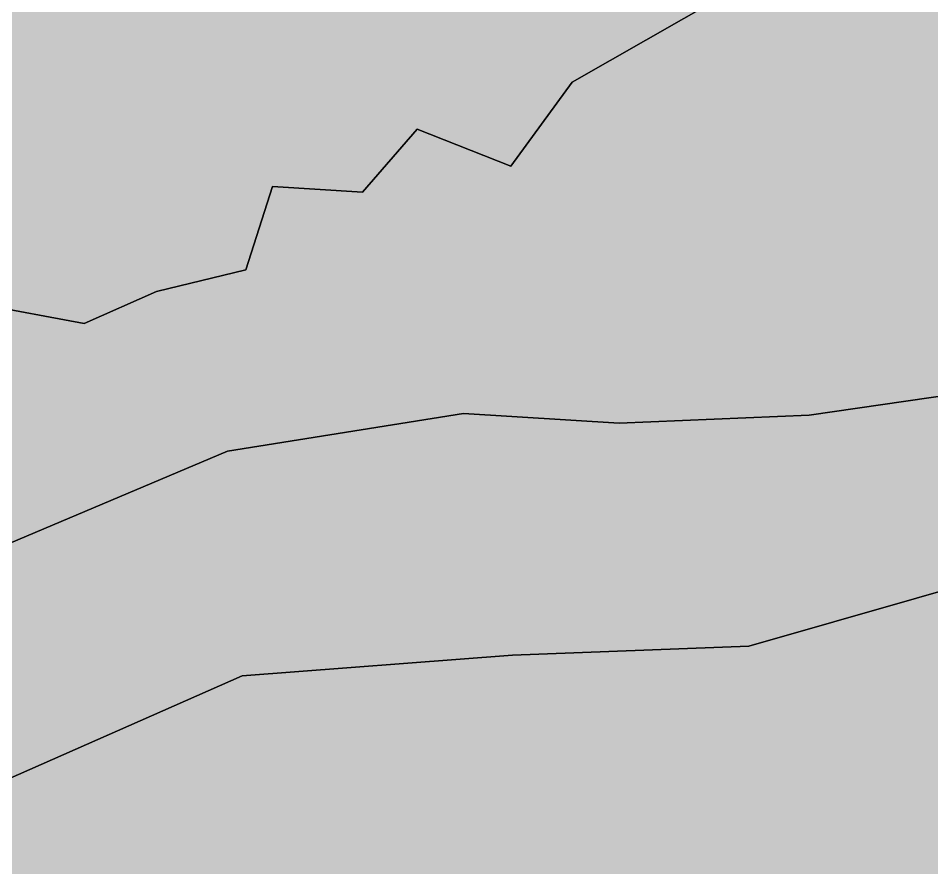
# Model space of a CAD drawing. Header units: inches. Extents: x 397149 to 398791, y 3053203 to 3057598.
# Drawn here: x 397530.8 to 397698.7, y 3056667.8 to 3056823.9 of the extents above; entities that cross this region are included whole.
import ezdxf

# ---------------------------------------------------------------- set-up
doc = ezdxf.new("R2010")
doc.units = ezdxf.units.IN
doc.header["$MEASUREMENT"] = 0
doc.layers.add('structure_precinct', color=7, linetype='Continuous', true_color=0xdf69e5)

msp = doc.modelspace()

# ---------------------------------------------------------------- hatches: boundary and pattern name
at = {"layer": 'structure_precinct', "true_color": 0x136734}
h = msp.add_hatch(color=116, dxfattribs=at)
h.dxf.hatch_style = 1
h.paths.add_polyline_path([(397425.36, 3057028.02), (397424.08, 3057010.49), (397418.51, 3056998.39), (397416.82, 3056988.64), (397415.22, 3056984.55), (397415.57, 3056978.83), (397417.88, 3056973.51), (397416.95, 3056967.11), (397415.84, 3056957.47), (397419.49, 3056947.88), (397418.79, 3056938.35), (397415.81, 3056923.05), (397415.9, 3056919.81), (397414.21, 3056913.41), (397413.98, 3056909.47), (397412.4, 3056904.13), (397411.92, 3056898.92), (397411.68, 3056893.98), (397409.22, 3056884.65), (397407.05, 3056878.09), (397399.95, 3056862.77), (397394.48, 3056853.19), (397388.29, 3056843.23), (397382.64, 3056835.24), (397373.18, 3056823.39), (397368.2, 3056813.41), (397359.68, 3056804.92), (397343.58, 3056800.9), (397335.83, 3056783.9), (397325.22, 3056773.44), (397316.25, 3056760.84), (397304.34, 3056748.3), (397291.44, 3056737.6), (397280.87, 3056724.12), (397274.54, 3056714.54), (397264.93, 3056705.68), (397257.38, 3056698.43), (397249.57, 3056688.81), (397243.87, 3056682), (397239.14, 3056674.08), (397237.7, 3056666.95), (397234.9, 3056657.31), (397233.92, 3056653.34), (397231.03, 3056647.81), (397229.18, 3056640.68), (397224.78, 3056630.78), (397222.01, 3056622.41), (397219.45, 3056618.34), (397218.58, 3056615.59), (397218.36, 3056610.91), (397219.49, 3056606.46), (397223.72, 3056597.13), (397224.99, 3056591.39), (397228.58, 3056585.35), (397233.24, 3056576.6), (397235.34, 3056569.13), (397238.24, 3056561.31), (397241.53, 3056551.45), (397243.84, 3056543.94), (397246.45, 3056536.57), (397246.49, 3056530.06), (397249.47, 3056523.65), (397251.72, 3056517.28), (397256.01, 3056508.73), (397261.81, 3056502.01), (397268.05, 3056494.68), (397275.34, 3056486.58), (397280.11, 3056483.11), (397285.59, 3056478.74), (397294.21, 3056473.32), (397304.48, 3056465.75), (397312.52, 3056458.44), (397318.18, 3056453), (397324.84, 3056448.29), (397332.15, 3056445.1), (397339.85, 3056443.46), (397348.01, 3056441.84), (397357.33, 3056436.12), (397377.54, 3056454.46), (397402.79, 3056467.48), (397441.13, 3056481.26), (397449.3, 3056476.48), (397456.96, 3056470.38), (397468.85, 3056458.08), (397480.9, 3056452.38), (397492.53, 3056446.8), (397503.71, 3056437.84), (397513.33, 3056427.98), (397517.35, 3056421.52), (397519.97, 3056408.78), (397528.88, 3056403.66), (397567.64, 3056372.44), (397581.09, 3056366.41), (397638.8, 3056356.98), (397677.69, 3056362.55), (397699.01, 3056350.97), (397738.09, 3056341.3), (397794.12, 3056331), (397820.04, 3056335.13), (397824.92, 3056335.83), (397824.99, 3056335.84), (397829.96, 3056336.23), (397824.25, 3056338.35), (397841.19, 3056360.07), (397817.7, 3056358.93), (397797.48, 3056367.14), (397764.58, 3056373.08), (397743.16, 3056392.92), (397698.38, 3056417.76), (397680.22, 3056430.24), (397631.5, 3056431.74), (397595.7, 3056416.46), (397565.09, 3056408.66), (397548.91, 3056432.81), (397536.99, 3056453.83), (397496.19, 3056498.84), (397459.83, 3056528.02), (397430.7, 3056571.06), (397409.06, 3056607.84), (397415.15, 3056628.03), (397460.32, 3056656.13), (397522.47, 3056681.27), (397571.95, 3056703.07), (397621.66, 3056706.88), (397665.05, 3056708.49), (397711.46, 3056721.78), (397728.18, 3056738.93), (397747.31, 3056733.88), (397809.79, 3056732.55), (397851.02, 3056737.31), (397864.48, 3056760.77), (397810.44, 3056764.32), (397764.87, 3056767.98), (397716.31, 3056756.78), (397676.16, 3056750.97), (397641.24, 3056749.47), (397612.63, 3056751.23), (397569.31, 3056744.33), (397512.44, 3056720.31), (397457.65, 3056699.51), (397397.61, 3056675.45), (397338.53, 3056658.82), (397316.26, 3056661.72), (397307.57, 3056679.6), (397350.47, 3056719.32), (397385.72, 3056745.18), (397405.71, 3056759.9), (397430.19, 3056777.92), (397472.1, 3056812.33), (397505.42, 3056856.8), (397538.41, 3056926.67), (397554.93, 3056959.91), (397565.07, 3056968.24), (397575.89, 3056977.11), (397567.94, 3057002.42), (397563.26, 3057037.94), (397566.84, 3057089.65), (397563.82, 3057127.72), (397536.14, 3057173.11), (397521.83, 3057181.05), (397512.26, 3057186.36), (397493.46, 3057198.82), (397470.51, 3057205.31), (397449.78, 3057237.23), (397434.18, 3057264.98), (397453.35, 3057289.79), (397429.16, 3057327.59), (397403.94, 3057362.73), (397394.86, 3057357.12), (397250.51, 3057295.99), (397256.42, 3057289.29), (397262.64, 3057283.75), (397268.24, 3057277.47), (397278.33, 3057270.45), (397283.1, 3057266.29), (397290.36, 3057264.77), (397297.33, 3057263.93), (397304.99, 3057265.79), (397318.62, 3057263.64), (397326.21, 3057257.12), (397332.11, 3057250.5), (397341.36, 3057245.81), (397347.29, 3057242.23), (397358.94, 3057230.01), (397365.94, 3057223.7), (397371.79, 3057213.4), (397374.48, 3057209.32), (397379.17, 3057206.33), (397382.55, 3057200.73), (397390.25, 3057192.97), (397397.36, 3057184.12), (397405.37, 3057176.85), (397408.9, 3057171.32), (397412.58, 3057165.03), (397417.89, 3057156.51), (397421.67, 3057146.52), (397422.42, 3057138.92), (397427.27, 3057126.36), (397426.22, 3057113.21), (397421.74, 3057093.4), (397421.78, 3057080.28), (397421.58, 3057069.63), (397422.09, 3057065.7), (397423.29, 3057059.38), (397423.89, 3057053.43), (397424.56, 3057045.19), (397423.42, 3057038.79)])
at = {"layer": 'structure_precinct', "true_color": 0xf8f6b0}
h = msp.add_hatch(color=51, dxfattribs=at)
h.dxf.hatch_style = 1
h.paths.add_polyline_path([(397658.72, 3056985.18), (397625.5, 3056974.7), (397586.44, 3056965.73), (397572.69, 3056965.03), (397565.07, 3056968.24), (397554.93, 3056959.91), (397538.41, 3056926.67), (397505.42, 3056856.8), (397472.1, 3056812.33), (397430.19, 3056777.92), (397405.71, 3056759.9), (397427.04, 3056740.88), (397454.85, 3056751.4), (397487.74, 3056762.61), (397523.84, 3056771.33), (397542.94, 3056767.76), (397556.21, 3056773.64), (397572.67, 3056777.66), (397577.56, 3056792.97), (397594.09, 3056791.91), (397604.11, 3056803.47), (397621.35, 3056796.7), (397632.59, 3056812.09), (397666.64, 3056831.58), (397692.53, 3056843.98), (397710.19, 3056853.73), (397724.31, 3056842.47), (397742.05, 3056845.87), (397785.99, 3056837.54), (397817.82, 3056831.59), (397838.96, 3056817.88), (397850.35, 3056821.2), (397867.63, 3056811.26), (397878.44, 3056834.01), (397880.29, 3056839.9), (397878.67, 3056841.41), (397873.75, 3056849.19), (397871.47, 3056855.71), (397869.24, 3056865.13), (397866, 3056870.43), (397861.05, 3056874.91), (397856.03, 3056878.54), (397851.77, 3056883.44), (397841.32, 3056903.32), (397820.9, 3056927.42), (397804.76, 3056948.39), (397769.64, 3056962.23), (397732.9, 3056979.77), (397695.72, 3056989.35)])
at = {"layer": 'structure_precinct'}
h = msp.add_hatch(color=42, dxfattribs=at)
h.dxf.hatch_style = 1
h.paths.add_polyline_path([(397932.93, 3056606.46), (397940.24, 3056631.33), (397935.44, 3056659.22), (397925.18, 3056666.71), (397923.73, 3056680.67), (397902.02, 3056689.28), (397891.36, 3056686.09), (397892.35, 3056696.72), (397893.28, 3056708.39), (397895.16, 3056725.18), (397898.14, 3056737.54), (397900.52, 3056745.18), (397903.84, 3056752.43), (397913.25, 3056766.51), (397922.03, 3056777.77), (397930.56, 3056790.59), (397932.51, 3056795.9), (397933.38, 3056801.43), (397932.92, 3056807.83), (397932.2, 3056811.46), (397928.4, 3056824.15), (397920.59, 3056851.83), (397889.68, 3056835.27), (397884.12, 3056836.34), (397880.29, 3056839.9), (397878.44, 3056834.01), (397867.63, 3056811.26), (397850.35, 3056821.2), (397838.96, 3056817.88), (397817.82, 3056831.59), (397785.99, 3056837.54), (397742.05, 3056845.87), (397724.31, 3056842.47), (397710.19, 3056853.73), (397692.53, 3056843.98), (397666.64, 3056831.58), (397632.59, 3056812.09), (397621.35, 3056796.7), (397604.11, 3056803.47), (397594.09, 3056791.91), (397577.56, 3056792.97), (397572.67, 3056777.66), (397556.21, 3056773.64), (397542.94, 3056767.76), (397523.84, 3056771.33), (397487.74, 3056762.61), (397454.85, 3056751.4), (397427.04, 3056740.88), (397405.71, 3056759.9), (397385.72, 3056745.18), (397350.47, 3056719.32), (397307.57, 3056679.6), (397316.26, 3056661.72), (397338.53, 3056658.82), (397397.61, 3056675.45), (397457.65, 3056699.51), (397512.44, 3056720.31), (397569.31, 3056744.33), (397612.63, 3056751.23), (397641.24, 3056749.47), (397676.16, 3056750.97), (397716.31, 3056756.78), (397764.87, 3056767.98), (397810.44, 3056764.32), (397864.48, 3056760.77), (397851.02, 3056737.31), (397809.79, 3056732.55), (397747.31, 3056733.88), (397728.18, 3056738.93), (397711.46, 3056721.78), (397665.05, 3056708.49), (397621.66, 3056706.88), (397571.95, 3056703.07), (397522.47, 3056681.27), (397460.32, 3056656.13), (397415.15, 3056628.03), (397409.06, 3056607.84), (397430.7, 3056571.06), (397459.83, 3056528.02), (397496.19, 3056498.84), (397536.99, 3056453.83), (397548.91, 3056432.81), (397565.09, 3056408.66), (397595.7, 3056416.46), (397631.5, 3056431.74), (397680.22, 3056430.24), (397698.38, 3056417.76), (397743.16, 3056392.92), (397764.58, 3056373.08), (397797.48, 3056367.14), (397817.7, 3056358.93), (397841.19, 3056360.07), (397824.25, 3056338.35), (397829.96, 3056336.23), (397844.37, 3056337.37), (397866.39, 3056339.12), (397875.01, 3056339.8), (397879.68, 3056341.04), (397882.65, 3056343.7), (397884.09, 3056348.36), (397882.41, 3056352.92), (397879.6, 3056362.83), (397873.43, 3056384.55), (397865.31, 3056413.16), (397867.76, 3056431.45), (397871.25, 3056440.02), (397883.54, 3056456.55), (397893.51, 3056464.42), (397901.75, 3056474.38), (397917.19, 3056495.2), (397936.24, 3056495.45), (397951.56, 3056489.29), (397981.47, 3056485.22), (397981.16, 3056509.99), (397973.99, 3056524.51), (397970.11, 3056558.35), (397969.69, 3056562.46), (397950.34, 3056585.72)])

# ---------------------------------------------------------------- linework, layer by layer
at = {"layer": 'structure_precinct', "lineweight": -3}
for points in [[(397867.63, 3056811.26), (397850.35, 3056821.2), (397838.96, 3056817.88), (397817.82, 3056831.59), (397785.99, 3056837.54), (397742.05, 3056845.87), (397724.31, 3056842.47), (397710.19, 3056853.73), (397692.53, 3056843.98), (397666.64, 3056831.58), (397632.59, 3056812.09), (397621.35, 3056796.7), (397604.11, 3056803.47), (397594.09, 3056791.91), (397577.56, 3056792.97), (397572.67, 3056777.66), (397556.21, 3056773.64), (397542.94, 3056767.76), (397523.84, 3056771.33)], [(397522.47, 3056681.27), (397571.95, 3056703.07), (397621.66, 3056706.88), (397665.05, 3056708.49), (397711.46, 3056721.78), (397728.18, 3056738.93), (397747.31, 3056733.88), (397809.79, 3056732.55), (397851.02, 3056737.31), (397864.48, 3056760.77), (397810.44, 3056764.32), (397764.87, 3056767.98), (397716.31, 3056756.78), (397676.16, 3056750.97), (397641.24, 3056749.47), (397612.63, 3056751.23), (397569.31, 3056744.33), (397512.44, 3056720.31)], [(397512.44, 3056720.31), (397569.31, 3056744.33), (397612.63, 3056751.23), (397641.24, 3056749.47), (397676.16, 3056750.97), (397716.31, 3056756.78), (397764.87, 3056767.98), (397810.44, 3056764.32), (397864.48, 3056760.77), (397851.02, 3056737.31), (397809.79, 3056732.55), (397747.31, 3056733.88), (397728.18, 3056738.93), (397711.46, 3056721.78), (397665.05, 3056708.49), (397621.66, 3056706.88), (397571.95, 3056703.07), (397522.47, 3056681.27)]]:
    msp.add_lwpolyline(points, dxfattribs=at)
at = {"layer": 'structure_precinct', "color": 9, "true_color": 0xafd9aa}
msp.add_lwpolyline([(397523.84, 3056771.33), (397542.94, 3056767.76), (397556.21, 3056773.64), (397572.67, 3056777.66), (397577.56, 3056792.97), (397594.09, 3056791.91), (397604.11, 3056803.47), (397621.35, 3056796.7), (397632.59, 3056812.09), (397666.64, 3056831.58), (397692.53, 3056843.98), (397710.19, 3056853.73), (397724.31, 3056842.47), (397742.05, 3056845.87), (397785.99, 3056837.54), (397817.82, 3056831.59), (397838.96, 3056817.88), (397850.35, 3056821.2), (397867.63, 3056811.26)], dxfattribs=at)

doc.saveas('drawing.dxf')
